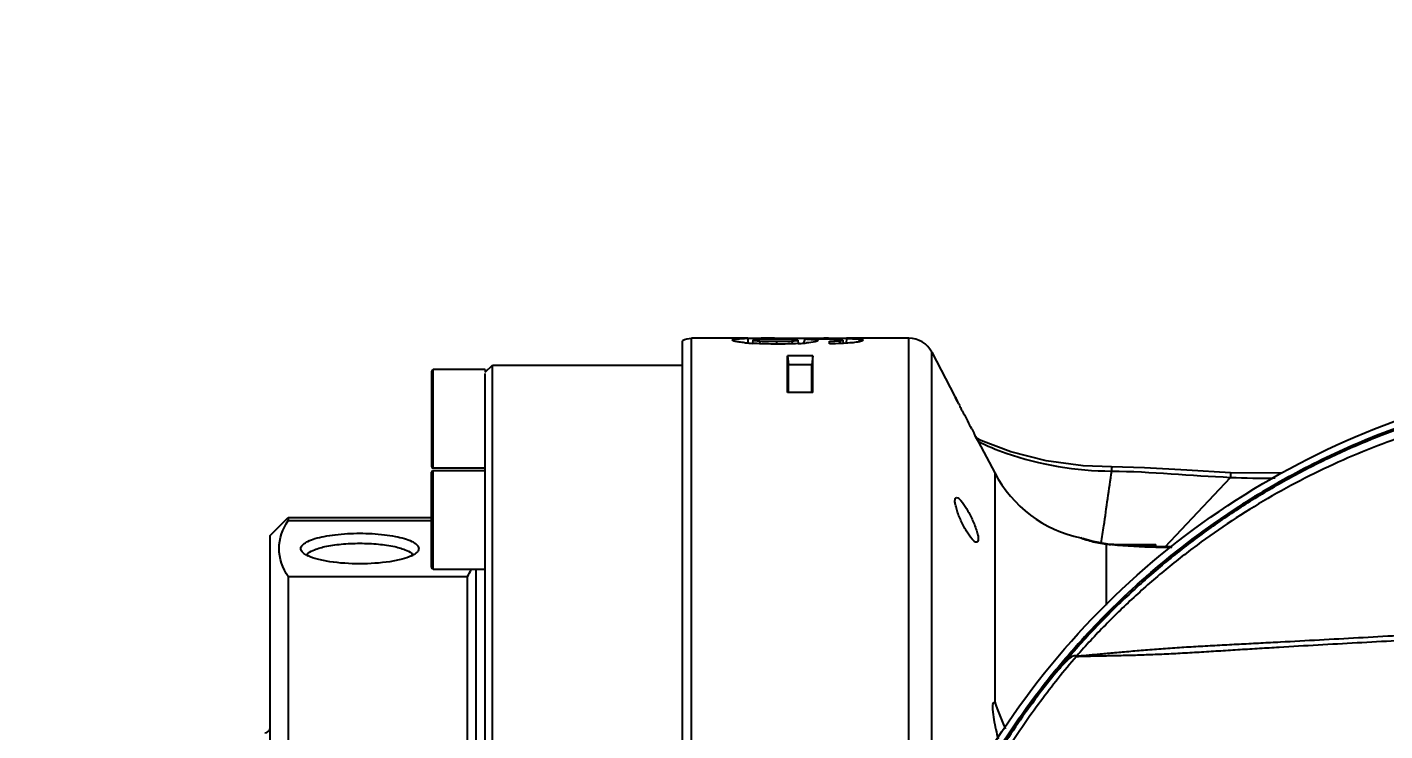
# Model space of a CAD drawing. Header units: millimetres. Extents: x 4086 to 8300, y 123 to 1549.
# Drawn here: x 7477.03 to 7495.96, y 1114.66 to 1124.47 of the extents above; entities that cross this region are included whole.
import ezdxf

# ---------------------------------------------------------------- set-up
doc = ezdxf.new("R2010")
doc.units = ezdxf.units.MM
doc.layers.add('外形图', color=7, linetype='Continuous')
doc.layers.add('尺寸标注', color=7, linetype='Continuous')
doc.styles.add('思源黑', font='SourceHanSansCN-Normal.ttf')
doc.dimstyles.new('尺寸标注_1_4比例', dxfattribs={"dimtxt": 7, "dimasz": 6, "dimexe": 2, "dimexo": 1.5, "dimgap": 1, "dimtad": 1, "dimdec": 1, "dimlfac": 4, "dimdsep": 46, "dimtxsty": '思源黑', "dimcen": 0.09, "dimadec": 0, "dimazin": 0, "dimtp": 0.01, "dimtm": 0.01, "dimtfac": 1, "dimtdec": 1, "dimtofl": 0, "dimtmove": 0, "dimatfit": 3, "dimfxl": 1, "dimtolj": 1, "dimarcsym": 0})

# ---------------------------------------------------------------- blocks, each defined once
blk = doc.blocks.new('*D986')
at = {"layer": 'Defpoints', "color": 0}
for p in [(7460.272, 1323.983), (7715.4, 1323.983), (7637.619, 925.251)]:
    blk.add_point(p, dxfattribs=at)
at = {"layer": '尺寸标注', "color": 0, "lineweight": -2}
for p, q in [((7713.9, 1323.983), (7458.272, 1323.983)), ((7460.272, 931.251), (7460.272, 1317.983)), ((7636.119, 925.251), (7458.272, 925.251))]:
    blk.add_line(p, q, dxfattribs=at)
at = {"layer": '尺寸标注', "color": 0}
for points in [[(7461.272, 1317.983), (7459.272, 1317.983), (7460.272, 1323.983)], [(7459.272, 931.251), (7461.272, 931.251), (7460.272, 925.251)]]:
    blk.add_solid(points, dxfattribs=at)
at = {"layer": '尺寸标注', "color": 0, "insert": (7455.648, 1124.617), "char_height": 7, "attachment_point": 5, "rotation": 90, "style": '思源黑'}
blk.add_mtext('\\A1;1594.9', dxfattribs=at)

msp = doc.modelspace()

# ---------------------------------------------------------------- linework, layer by layer
at = {"layer": '外形图'}
for p, q in [((7486.1647, 1096.9207), (7486.1647, 1120.0952)), ((7486.2897, 1096.2154), (7486.2897, 1120.1331)), ((7487.0748, 1120.1331), (7486.2897, 1120.1331)), ((7487.0748, 1120.1295), (7487.0777, 1120.0728)), ((7487.147, 1120.1079), (7487.1429, 1120.0619)), ((7487.2409, 1120.0959), (7487.2389, 1120.0571)), ((7487.4458, 1120.1322), (7487.4612, 1120.1322)), ((7487.4612, 1120.1322), (7487.6808, 1120.1324)), ((7487.476, 1120.0903), (7487.488, 1120.0904)), ((7487.476, 1120.0903), (7487.476, 1120.0516)), ((7487.6808, 1120.1324), (7487.6808, 1120.1176)), ((7487.6808, 1120.1324), (7487.771, 1120.1324)), ((7487.6905, 1120.0955), (7487.6926, 1120.0553)), ((7487.7709, 1120.1073), (7487.7752, 1120.0586)), ((7487.771, 1120.1324), (7487.8405, 1120.1323)), ((7487.8405, 1120.1323), (7487.9924, 1120.1322)), ((7487.8954, 1120.1215), (7487.8733, 1120.1215)), ((7487.9924, 1120.1322), (7488.1353, 1120.1318)), ((7488.1353, 1120.1318), (7488.1351, 1120.1201)), ((7488.2121, 1120.0555), (7488.2121, 1120.0926)), ((7488.3583, 1120.0972), (7488.3605, 1120.0589)), ((7488.4022, 1120.1063), (7488.4062, 1120.0611)), ((7488.4495, 1120.129), (7488.4462, 1120.0662)), ((7489.3204, 1120.1331), (7488.4495, 1120.1331)), ((7488.6272, 1120.1217), (7488.6241, 1120.082)), ((7489.3204, 1114.4992), (7489.3204, 1120.1331)), ((7487.6297, 1119.3751), (7487.6297, 1119.8871)), ((7487.9797, 1119.8871), (7487.6297, 1119.8871)), ((7487.6297, 1119.8871), (7487.6406, 1119.7625)), ((7487.9797, 1119.8871), (7487.9687, 1119.7625)), ((7487.9797, 1119.3751), (7487.9797, 1119.8871)), ((7489.6411, 1114.399), (7489.6411, 1119.9387)), ((7489.6411, 1119.9387), (7489.9636, 1119.3206)), ((7482.6647, 1119.6706), (7482.6647, 1118.3456)), ((7482.6897, 1118.3206), (7482.6897, 1119.6956)), ((7483.4147, 1119.6956), (7482.6897, 1119.6956)), ((7483.4147, 1119.6581), (7483.5147, 1119.7581)), ((7483.4147, 1119.6956), (7483.4147, 1119.6581)), ((7483.4147, 1097.3731), (7483.4147, 1119.6428)), ((7483.5147, 1097.2581), (7483.5147, 1119.7581)), ((7483.5147, 1119.7581), (7486.1647, 1119.7581)), ((7487.6406, 1119.3751), (7487.6406, 1119.7625)), ((7487.9687, 1119.7625), (7487.6406, 1119.7625)), ((7487.9687, 1119.3751), (7487.9687, 1119.7625)), ((7487.9797, 1119.3751), (7487.6297, 1119.3751)), ((7489.9636, 1119.3206), (7489.9692, 1119.3094)), ((7489.9822, 1119.2839), (7489.9689, 1119.3101)), ((7489.9692, 1119.3094), (7489.9818, 1119.2846)), ((7489.9818, 1119.2846), (7489.9988, 1119.2513)), ((7489.9987, 1119.2515), (7489.9822, 1119.2839)), ((7490.0163, 1119.217), (7489.9987, 1119.2515)), ((7490.0655, 1119.1213), (7490.0513, 1119.1488)), ((7490.1975, 1118.8684), (7490.1837, 1118.8945)), ((7490.2524, 1118.7652), (7490.2346, 1118.7984)), ((7490.2705, 1118.7312), (7490.2524, 1118.7652)), ((7490.2525, 1118.765), (7490.2702, 1118.7319)), ((7490.3236, 1118.7091), (7490.2664, 1118.739)), ((7490.2702, 1118.7319), (7490.284, 1118.7061)), ((7490.2837, 1118.7067), (7490.2705, 1118.7312)), ((7490.288, 1118.6987), (7490.2837, 1118.7067)), ((7490.284, 1118.7061), (7490.2877, 1118.6992)), ((7490.2877, 1118.6992), (7490.2896, 1118.6956)), ((7490.2896, 1118.6956), (7490.288, 1118.6987)), ((7490.2897, 1118.6956), (7490.5192, 1118.2557)), ((7483.4147, 1118.3206), (7482.6897, 1118.3206)), ((7482.6647, 1116.9389), (7482.6647, 1118.2639)), ((7482.6897, 1116.9139), (7482.6897, 1118.2889)), ((7482.6897, 1118.2889), (7483.4147, 1118.2889)), ((7490.5192, 1118.2557), (7490.5192, 1115.0638)), ((7492.8931, 1117.2245), (7493.8055, 1118.194)), ((7493.8077, 1118.2548), (7493.8055, 1118.194)), ((7494.5258, 1118.2532), (7493.8077, 1118.2548)), ((7480.4147, 1117.3831), (7480.6646, 1117.6331)), ((7480.6646, 1117.6331), (7480.6647, 1117.591)), ((7480.6646, 1117.6331), (7482.6647, 1117.6331)), ((7480.6647, 1117.591), (7482.6647, 1117.591)), ((7480.4147, 1099.6332), (7480.4147, 1117.383)), ((7491.7177, 1117.3512), (7491.7515, 1117.3417)), ((7491.7291, 1117.347), (7491.7177, 1117.3512)), ((7491.7751, 1117.3337), (7491.7515, 1117.3417)), ((7491.7515, 1117.3417), (7491.7534, 1117.341)), ((7491.7534, 1117.341), (7491.7897, 1117.3243)), ((7491.858, 1117.3087), (7491.7727, 1117.3345)), ((7491.994, 1117.2785), (7491.858, 1117.3087)), ((7492.0956, 1117.2648), (7491.994, 1117.2785)), ((7492.0707, 1117.2646), (7492.0952, 1117.2648)), ((7492.0707, 1117.2646), (7492.0707, 1116.4118)), ((7492.2786, 1117.2486), (7492.0952, 1117.2648)), ((7492.0952, 1117.2648), (7492.0956, 1117.2648)), ((7492.152, 1117.2567), (7492.1394, 1117.2578)), ((7492.1712, 1117.2581), (7492.7647, 1117.2581)), ((7492.7647, 1117.2269), (7492.7647, 1117.2581)), ((7492.9903, 1117.2259), (7492.8842, 1117.2242)), ((7480.6647, 1116.8119), (7480.6647, 1099.3831)), ((7480.6647, 1116.8119), (7483.1647, 1116.8119)), ((7482.6897, 1116.9139), (7483.4147, 1116.9139)), ((7483.1647, 1114.4456), (7483.1647, 1116.8119)), ((7483.2897, 1114.4456), (7483.2897, 1116.9139))]:
    msp.add_line(p, q, dxfattribs=at)
for points in [[(7492.1477, 1118.3384), (7491.7515, 1118.3556), (7491.2368, 1118.4258), (7490.7445, 1118.5501), (7490.3236, 1118.7091)], [(7493.8077, 1118.2548), (7493.1954, 1118.2956), (7492.6058, 1118.3288), (7492.1477, 1118.3384)], [(7492.0712, 1117.2681), (7491.9899, 1117.2792), (7491.9265, 1117.2935)], [(7492.8842, 1117.2242), (7492.5687, 1117.2314), (7492.2786, 1117.2486)], [(7492.9903, 1117.2259), (7492.8774, 1117.2242), (7492.764, 1117.2269)]]:
    msp.add_lwpolyline(points, dxfattribs=at)
for centre, radius, start, end in [((7486.2897, 1119.8788), 0.25, 90, 120), ((7487.1843, 1114.184), 5.9464, 91.05498, 91.51163), ((7487.3505, 1123.2698), 3.215, 264.34346, 266.27504), ((7487.2634, 1109.8948), 10.2364, 90.67069, 91.05572), ((7487.3548, 1102.1385), 17.9932, 90.37642, 90.67264), ((7487.4985, 1080.1873), 39.9449, 90.07562, 90.37569), ((7487.4737, 1125.8883), 5.7979, 269.1477, 270.02333), ((7487.4801, 1125.4371), 5.3467, 270.08438, 270.83119), ((7487.5975, 1123.4106), 3.3568, 273.04053, 274.47327), ((7483.6714, 1121.2848), 4.36, 343.74358, 344.52519), ((7487.6446, 1122.7925), 2.737, 274.49994, 275.25476), ((7487.7436, 1116.0419), 4.0816, 87.79741, 88.17828), ((7488.0095, 1080.4614), 39.6706, 89.63293, 89.81828), ((7488.1352, 1099.9152), 20.2164, 89.36498, 89.63601), ((7488.2517, 1110.162), 9.9689, 88.86303, 89.38187), ((7489.3204, 1119.7714), 0.3617, 27.55281, 90), ((7482.6897, 1119.6706), 0.025, 90, 180), ((7516.9425, 1132.9884), 30.2436, 207.08743, 207.23262), ((7516.1311, 1132.5705), 29.3308, 207.29258, 207.54165), ((7515.4614, 1132.2214), 28.5756, 207.54202, 207.79914), ((7514.8549, 1131.9018), 27.89, 207.86014, 208.02281), ((7482.6897, 1118.3456), 0.025, 180, 270), ((7482.6897, 1118.2639), 0.025, 90, 180), ((7492.0707, 1119.0652), 1.75, 207.55281, 258.3631), ((7492.2823, 1118.8546), 1.606, 249.84915, 251.51534), ((7492.2615, 1118.7914), 1.5395, 251.50279, 255.09808), ((7492.2378, 1118.6949), 1.44, 255.02146, 263.3345), ((7492.924, 1125.6445), 8.4233, 264.18561, 264.33739), ((7492.929, 1125.6952), 8.4742, 264.33747, 264.65355), ((7492.9165, 1125.5375), 8.316, 264.72517, 268.94514), ((7492.1569, 1116.4425), 0.8156, 88.42894, 89.99847), ((7492.9146, 1125.4874), 8.2659, 268.95233, 270.49955), ((7481.125, 1117.4842), 0.4256, 241.81528, 244.67639), ((7482.2043, 1117.4842), 0.4256, 295.32367, 298.18473), ((7482.6897, 1116.9389), 0.025, 180, 270), ((7480.3397, 1114.7081), 0.075, 270, 0)]:
    msp.add_arc(centre, radius, start, end, dxfattribs=at)
for points, knots in [([(7486.8594, 1120.1081), (7486.8594, 1120.1119), (7486.876, 1120.1189), (7486.9272, 1120.1245), (7486.9841, 1120.1273), (7487.0274, 1120.1284)], [0, 0, 0, 0, 0.0669936, 0.2415576, 1, 1, 1, 1]), ([(7487.0336, 1120.0705), (7487.0078, 1120.0731), (7486.9639, 1120.0779), (7486.9069, 1120.0878), (7486.8771, 1120.0951), (7486.8594, 1120.1037), (7486.8594, 1120.1081)], [0, 0, 0, 0, 0.4323833, 0.7438511, 0.9273514, 1, 1, 1, 1]), ([(7487.4882, 1120.0516), (7487.4577, 1120.0516), (7487.3421, 1120.0523), (7487.2266, 1120.0561), (7487.1417, 1120.0617)], [0, 0, 0, 0, 0.2639154, 1, 1, 1, 1]), ([(7487.237, 1120.1179), (7487.2145, 1120.117), (7487.1834, 1120.1161), (7487.1579, 1120.1121), (7487.147, 1120.1101), (7487.147, 1120.1079)], [0, 0, 0, 0, 0.7388468, 0.9299676, 1, 1, 1, 1]), ([(7487.147, 1120.1079), (7487.147, 1120.1054), (7487.1599, 1120.1038), (7487.1859, 1120.0984), (7487.2183, 1120.0972), (7487.2409, 1120.0959)], [0, 0, 0, 0, 0.0796234, 0.2861868, 1, 1, 1, 1]), ([(7487.4614, 1120.121), (7487.4414, 1120.121), (7487.3666, 1120.1208), (7487.2918, 1120.1199), (7487.237, 1120.1179)], [0, 0, 0, 0, 0.2668188, 1, 1, 1, 1]), ([(7487.6859, 1120.1176), (7487.6692, 1120.1183), (7487.5944, 1120.1207), (7487.5195, 1120.121), (7487.4614, 1120.121)], [0, 0, 0, 0, 0.2236546, 1, 1, 1, 1]), ([(7487.5576, 1120.0909), (7487.5696, 1120.0911), (7487.6139, 1120.0919), (7487.6582, 1120.0935), (7487.6905, 1120.0955)], [0, 0, 0, 0, 0.2692764, 1, 1, 1, 1]), ([(7487.7709, 1120.1073), (7487.7709, 1120.1095), (7487.76, 1120.1116), (7487.7359, 1120.1157), (7487.7067, 1120.1167), (7487.6859, 1120.1176)], [0, 0, 0, 0, 0.0773444, 0.2768128, 1, 1, 1, 1]), ([(7487.6905, 1120.0955), (7487.7107, 1120.0968), (7487.729, 1120.1028), (7487.7709, 1120.1003), (7487.7709, 1120.1073)], [0, 0, 0, 0, 0.744554, 1, 1, 1, 1]), ([(7488.0524, 1120.0993), (7488.0524, 1120.0952), (7488.0359, 1120.0876), (7487.9883, 1120.0766), (7487.9351, 1120.0707), (7487.8952, 1120.0671)], [0, 0, 0, 0, 0.0748125, 0.2610926, 1, 1, 1, 1]), ([(7487.9004, 1120.1205), (7487.9392, 1120.119), (7487.9905, 1120.1159), (7488.0369, 1120.1097), (7488.0524, 1120.1029), (7488.0524, 1120.0993)], [0, 0, 0, 0, 0.7480668, 0.9293425, 1, 1, 1, 1]), ([(7488.2633, 1120.1177), (7488.2438, 1120.1182), (7488.1621, 1120.1201), (7488.0804, 1120.1208), (7488.0183, 1120.1211)], [0, 0, 0, 0, 0.2390985, 1, 1, 1, 1]), ([(7488.4079, 1120.0607), (7488.3599, 1120.0584), (7488.2946, 1120.0565), (7488.2293, 1120.0557), (7488.2121, 1120.0555)], [0, 0, 0, 0, 0.737186, 1, 1, 1, 1]), ([(7488.4022, 1120.1063), (7488.4022, 1120.1123), (7488.3676, 1120.1092), (7488.3528, 1120.114), (7488.3367, 1120.1149)], [0, 0, 0, 0, 0.2698595, 1, 1, 1, 1]), ([(7488.3583, 1120.0972), (7488.3697, 1120.0979), (7488.3808, 1120.0996), (7488.4022, 1120.1026), (7488.4022, 1120.1063)], [0, 0, 0, 0, 0.7559377, 1, 1, 1, 1]), ([(7488.5618, 1120.0727), (7488.5507, 1120.0714), (7488.4995, 1120.066), (7488.4481, 1120.0627), (7488.4079, 1120.0607)], [0, 0, 0, 0, 0.2182249, 1, 1, 1, 1]), ([(7488.4495, 1120.129), (7488.4623, 1120.1287), (7488.5067, 1120.1277), (7488.5511, 1120.1263), (7488.5826, 1120.1247)], [0, 0, 0, 0, 0.2891359, 1, 1, 1, 1]), ([(7488.6837, 1120.105), (7488.6837, 1120.0952), (7488.626, 1120.0829), (7488.5943, 1120.0765), (7488.5618, 1120.0727)], [0, 0, 0, 0, 0.2317176, 1, 1, 1, 1]), ([(7488.6272, 1120.1217), (7488.6422, 1120.1204), (7488.6592, 1120.1202), (7488.6837, 1120.1101), (7488.6837, 1120.105)], [0, 0, 0, 0, 0.7492234, 1, 1, 1, 1]), ([(7510.5991, 1096.7967), (7509.2896, 1096.8644), (7506.671, 1097.0082), (7503.3984, 1097.2005), (7500.7821, 1097.3839), (7498.8176, 1097.4807), (7496.8707, 1097.8223), (7494.4195, 1098.7737), (7491.7235, 1100.747), (7489.5315, 1104.0961), (7488.6432, 1108.0012), (7489.1776, 1111.9705), (7491.0636, 1115.5062), (7494.0642, 1118.1503), (7497.1895, 1119.3675), (7499.8054, 1119.5839), (7501.7682, 1119.6982), (7503.7312, 1119.833), (7505.8776, 1119.9607), (7507.3701, 1120.0456), (7508.2081, 1120.0918)], [0.28146252, 0.28146252, 0.28146252, 0.28146252, 0.31273614, 0.34400979, 0.35964567, 0.37528804, 0.39090882, 0.40654015, 0.43767886, 0.46883558, 0.50000932, 0.531187, 0.56236151, 0.59353222, 0.62470786, 0.64034231, 0.65599699, 0.67162568, 0.68726241, 0.70727908, 0.70727908, 0.70727908, 0.70727908]), ([(7508.2082, 1120.092), (7507.8804, 1120.0739), (7507.1958, 1120.0357), (7506.1546, 1119.9759), (7505.0846, 1119.9126), (7504.193, 1119.8583), (7503.4797, 1119.814), (7502.9448, 1119.7802), (7502.41, 1119.7461), (7501.8751, 1119.7114), (7501.3403, 1119.6762), (7500.8947, 1119.6466), (7500.5382, 1119.6227), (7500.2708, 1119.6045), (7500.048, 1119.5892), (7499.8698, 1119.5769), (7499.7361, 1119.5677), (7499.6024, 1119.5586), (7499.4688, 1119.5497), (7499.3351, 1119.5406), (7499.1569, 1119.528), (7498.9342, 1119.5103), (7498.712, 1119.4885), (7498.5346, 1119.4675), (7498.3574, 1119.4441), (7498.1366, 1119.4107), (7497.8727, 1119.3642), (7497.5223, 1119.2939), (7497.0877, 1119.1903), (7496.5729, 1119.0406), (7496.066, 1118.8661), (7495.5681, 1118.6672), (7495.0804, 1118.4444), (7494.6042, 1118.1982), (7494.1404, 1117.9291), (7493.6902, 1117.638), (7493.2546, 1117.3253), (7492.8348, 1116.9919), (7492.4316, 1116.6385), (7492.046, 1116.2659), (7491.679, 1115.8751), (7491.3314, 1115.4669), (7491.0039, 1115.0424), (7490.6974, 1114.6025), (7490.4126, 1114.1482), (7490.1502, 1113.6807), (7489.9107, 1113.201), (7489.6949, 1112.7102), (7489.5033, 1112.2095), (7489.3363, 1111.7), (7489.1942, 1111.183), (7489.0381, 1110.4855), (7488.9327, 1109.7776), (7488.879, 1109.0649), (7488.86, 1108.3504), (7488.9023, 1107.4568), (7489.0308, 1106.5716), (7489.1842, 1105.8736), (7489.3244, 1105.3561), (7489.4895, 1104.846), (7489.6791, 1104.3445), (7489.8931, 1103.8529), (7490.1308, 1103.3723), (7490.3914, 1102.9038), (7490.6745, 1102.4484), (7490.9794, 1102.0074), (7491.3052, 1101.5816), (7491.6513, 1101.1721), (7492.0169, 1100.7799), (7492.401, 1100.406), (7492.8029, 1100.051), (7493.2215, 1099.716), (7493.6558, 1099.4017), (7494.105, 1099.1089), (7494.5677, 1098.8381), (7495.043, 1098.5901), (7495.5299, 1098.3655), (7496.027, 1098.1647), (7496.5333, 1097.9883), (7497.0475, 1097.8366), (7497.5686, 1097.7103), (7498.095, 1097.6092), (7498.5373, 1097.5458), (7498.8928, 1097.5096), (7499.1154, 1097.4914), (7499.2936, 1097.4784), (7499.4273, 1097.4693), (7499.5609, 1097.4604), (7499.7392, 1097.4483), (7499.962, 1097.433), (7500.2293, 1097.4145), (7500.4967, 1097.3963), (7500.8532, 1097.3724), (7501.2988, 1097.3428), (7501.8336, 1097.3075), (7502.3685, 1097.2728), (7502.9033, 1097.2386), (7503.4382, 1097.2048), (7504.1515, 1097.1605), (7505.0431, 1097.1061), (7506.1131, 1097.0428), (7507.1833, 1096.9812), (7508.2535, 1096.9214), (7509.3239, 1096.8633), (7510.1057, 1096.8222), (7510.5308, 1096.8002), (7510.5991, 1096.7967)], [0.31313948, 0.31313948, 0.31313948, 0.31313948, 0.32031776, 0.32813038, 0.33594301, 0.34375564, 0.34766195, 0.35156827, 0.35547458, 0.3593809, 0.36328721, 0.36719352, 0.36914668, 0.37109984, 0.373053, 0.37402957, 0.37500615, 0.37598273, 0.37695931, 0.37793589, 0.37891247, 0.38086562, 0.38281876, 0.38379535, 0.38477194, 0.38672507, 0.38867821, 0.39063135, 0.39453735, 0.39844338, 0.40234947, 0.40625559, 0.41016175, 0.41406793, 0.41797412, 0.4218803, 0.42578647, 0.42969264, 0.43359882, 0.437505, 0.44141117, 0.44531735, 0.44922352, 0.4531297, 0.45703588, 0.46094205, 0.46484823, 0.4687544, 0.47266057, 0.47656675, 0.48047293, 0.48437911, 0.49218919, 0.49609537, 0.50000154, 0.50781156, 0.51562164, 0.51952782, 0.523434, 0.52734018, 0.53124635, 0.53515252, 0.5390587, 0.54296487, 0.54687105, 0.55077723, 0.5546834, 0.55858958, 0.56249575, 0.56640193, 0.5703081, 0.57421428, 0.57812046, 0.58202664, 0.58593281, 0.58983897, 0.59374512, 0.59765123, 0.60155729, 0.6054633, 0.60936929, 0.61327529, 0.61718125, 0.61913439, 0.62108754, 0.62206412, 0.6230407, 0.62401727, 0.62499385, 0.62694701, 0.62890017, 0.63085332, 0.63280648, 0.6367128, 0.64061911, 0.64452542, 0.64843174, 0.65233805, 0.65624437, 0.66405699, 0.67186962, 0.67968225, 0.68749488, 0.69530751, 0.70312013, 0.70461453, 0.70461453, 0.70461453, 0.70461453]), ([(7488.7724, 1108.5081), (7488.7724, 1110.0394), (7489.4225, 1113.1396), (7492.1773, 1116.9698), (7495.5809, 1118.9805), (7498.5875, 1119.6427), (7500.1188, 1119.6902), (7500.8771, 1119.7298)], [0, 0, 0, 0, 0.2501627, 0.5002704, 0.7502858, 0.875949, 1, 1, 1, 1]), ([(7500.0298, 1119.5653), (7499.978, 1119.5617), (7499.8745, 1119.5546), (7499.7193, 1119.544), (7499.564, 1119.5334), (7499.4087, 1119.523), (7499.2535, 1119.5122), (7499.0983, 1119.5007), (7498.9432, 1119.4879), (7498.7882, 1119.4733), (7498.6335, 1119.4567), (7498.479, 1119.4376), (7498.3249, 1119.4162), (7498.1198, 1119.3847), (7497.8643, 1119.3398), (7497.5593, 1119.2775), (7497.2561, 1119.2067), (7496.9551, 1119.1274), (7496.6565, 1119.0395), (7496.2618, 1118.9111), (7495.7754, 1118.7299), (7495.2051, 1118.4798), (7494.6498, 1118.1979), (7494.1112, 1117.8852), (7493.5911, 1117.5427), (7493.0911, 1117.1712), (7492.6131, 1116.7721), (7492.1582, 1116.3467), (7491.728, 1115.8964), (7491.4587, 1115.5804), (7491.3287, 1115.4187)], [0, 0, 0, 0, 0.0156256, 0.0312513, 0.046877, 0.0625027, 0.0781284, 0.0937542, 0.1093806, 0.1250069, 0.1406328, 0.1562591, 0.1718856, 0.1875119, 0.2187635, 0.2500151, 0.2812669, 0.3125187, 0.3437705, 0.3750223, 0.4375197, 0.5000172, 0.5625149, 0.625013, 0.687511, 0.7500089, 0.8125066, 0.8750045, 0.9375025, 1, 1, 1, 1]), ([(7500.0424, 1119.4052), (7499.9442, 1119.3983), (7499.7478, 1119.3855), (7499.4532, 1119.3674), (7499.1586, 1119.3484), (7498.9134, 1119.3293), (7498.7174, 1119.311), (7498.5707, 1119.2953), (7498.4241, 1119.2775), (7498.2779, 1119.2577), (7498.1319, 1119.2359), (7497.9862, 1119.2122), (7497.8409, 1119.1866), (7497.6475, 1119.1501), (7497.4067, 1119.1), (7497.1193, 1119.0322), (7496.8339, 1118.9569), (7496.4562, 1118.8461), (7495.99, 1118.6885), (7495.4417, 1118.4688), (7494.9065, 1118.2191), (7494.386, 1117.94), (7493.8817, 1117.6325), (7493.3952, 1117.2977), (7493.0059, 1116.9965), (7492.7048, 1116.743), (7492.4843, 1116.5467), (7492.2692, 1116.3445), (7492.0597, 1116.1364), (7491.856, 1115.9227), (7491.7241, 1115.7766), (7491.6592, 1115.7027)], [0, 0, 0, 0, 0.0312513, 0.0625029, 0.0937542, 0.1250061, 0.1406322, 0.156258, 0.171884, 0.1875099, 0.2031355, 0.2187608, 0.2343862, 0.2500116, 0.2812616, 0.3125118, 0.343762, 0.3750122, 0.4375068, 0.5000014, 0.5624969, 0.6249935, 0.6874909, 0.7499887, 0.8124865, 0.8437384, 0.8749905, 0.9062428, 0.9374951, 0.9687478, 1, 1, 1, 1]), ([(7490.2817, 1118.6963), (7490.4098, 1118.6331), (7491.003, 1118.3891), (7491.6513, 1118.2843), (7492.149, 1118.2811)], [0, 0, 0, 0, 0.2229504, 1, 1, 1, 1]), ([(7492.1477, 1118.3384), (7492.1526, 1118.3385), (7492.1427, 1118.3071), (7492.149, 1118.2953), (7492.149, 1118.2811)], [0, 0, 0, 0, 0.2558004, 1, 1, 1, 1]), ([(7492.0031, 1117.2782), (7492.0157, 1117.3582), (7492.0665, 1117.6922), (7492.1127, 1118.0269), (7492.149, 1118.2811)], [0, 0, 0, 0, 0.239906, 1, 1, 1, 1]), ([(7490.1242, 1117.4451), (7490.0958, 1117.4923), (7490.0453, 1117.5913), (7489.9952, 1117.714), (7489.971, 1117.8114), (7489.9598, 1117.8613), (7489.9682, 1117.9139), (7489.9848, 1117.9139)], [0, 0, 0, 0, 0.3264856, 0.6549065, 0.7943313, 0.9013784, 1, 1, 1, 1]), ([(7489.9848, 1117.9139), (7490.0097, 1117.9139), (7490.0627, 1117.8494), (7490.1005, 1117.7969), (7490.1242, 1117.7576)], [0, 0, 0, 0, 0.3514308, 1, 1, 1, 1]), ([(7490.1242, 1117.7576), (7490.1527, 1117.7103), (7490.2039, 1117.6114), (7490.2562, 1117.489), (7490.2816, 1117.3917), (7490.294, 1117.3413), (7490.284, 1117.2889), (7490.2672, 1117.2889)], [0, 0, 0, 0, 0.3259956, 0.6540206, 0.7934921, 0.9005485, 1, 1, 1, 1]), ([(7480.6647, 1116.8119), (7480.5913, 1116.9268), (7480.488, 1117.2014), (7480.5913, 1117.476), (7480.6647, 1117.591)], [0, 0, 0, 0, 0.5000014, 1, 1, 1, 1]), ([(7480.8524, 1117.1685), (7480.8444, 1117.1818), (7480.8369, 1117.2191), (7480.878, 1117.2688), (7480.9472, 1117.3083), (7481.0477, 1117.3445), (7481.1754, 1117.3744), (7481.3835, 1117.4057), (7481.5498, 1117.4142), (7481.6647, 1117.4142)], [0, 0, 0, 0, 0.050744, 0.1096755, 0.1955813, 0.3121088, 0.4568016, 0.6244109, 1, 1, 1, 1]), ([(7481.6647, 1117.4142), (7481.7795, 1117.4142), (7481.9458, 1117.4057), (7482.1539, 1117.3744), (7482.2817, 1117.3445), (7482.3821, 1117.3083), (7482.4513, 1117.2688), (7482.4924, 1117.2191), (7482.485, 1117.1818), (7482.4769, 1117.1685)], [0, 0, 0, 0, 0.3755891, 0.5431985, 0.6878912, 0.8044187, 0.8903245, 0.949256, 1, 1, 1, 1]), ([(7490.2672, 1117.2889), (7490.2417, 1117.2889), (7490.1866, 1117.352), (7490.148, 1117.4056), (7490.1242, 1117.4451)], [0, 0, 0, 0, 0.3559251, 1, 1, 1, 1]), ([(7480.9238, 1117.111), (7480.9426, 1117.1416), (7481.0312, 1117.1906), (7481.1935, 1117.2363), (7481.4149, 1117.2678), (7481.578, 1117.2748), (7481.6647, 1117.2748)], [0, 0, 0, 0, 0.1393657, 0.3662033, 0.6638158, 1, 1, 1, 1]), ([(7481.6647, 1117.2748), (7481.7513, 1117.2748), (7481.9144, 1117.2678), (7482.1358, 1117.2363), (7482.2981, 1117.1906), (7482.3868, 1117.1416), (7482.4055, 1117.111)], [0, 0, 0, 0, 0.3361843, 0.6337969, 0.8606344, 1, 1, 1, 1]), ([(7480.924, 1117.1091), (7480.9157, 1117.1135), (7480.889, 1117.1292), (7480.8637, 1117.1498), (7480.8524, 1117.1685)], [0, 0, 0, 0, 0.3003736, 1, 1, 1, 1]), ([(7481.6647, 1116.9886), (7481.5244, 1116.9886), (7481.3249, 1117.0006), (7481.0845, 1117.0474), (7480.9845, 1117.0798), (7480.943, 1117.0995)], [0, 0, 0, 0, 0.5729921, 0.8123343, 1, 1, 1, 1]), ([(7482.3863, 1117.0995), (7482.3449, 1117.0798), (7482.2448, 1117.0474), (7482.0045, 1117.0006), (7481.8049, 1116.9886), (7481.6647, 1116.9886)], [0, 0, 0, 0, 0.1876656, 0.4270078, 1, 1, 1, 1]), ([(7482.4769, 1117.1685), (7482.4736, 1117.163), (7482.4544, 1117.1382), (7482.4272, 1117.1208), (7482.4053, 1117.1091)], [0, 0, 0, 0, 0.2046639, 1, 1, 1, 1]), ([(7491.6565, 1115.6981), (7491.6626, 1115.6982), (7491.6748, 1115.6986), (7491.6933, 1115.6992), (7491.712, 1115.6997), (7491.7375, 1115.7005), (7491.7701, 1115.7014), (7491.8243, 1115.7028), (7491.8951, 1115.7045), (7491.9841, 1115.7064), (7492.0787, 1115.7084), (7492.1789, 1115.7103), (7492.2846, 1115.7126), (7492.3956, 1115.7152), (7492.5113, 1115.7184), (7492.6311, 1115.7224), (7492.7544, 1115.7271), (7492.9239, 1115.7346), (7493.0961, 1115.7435), (7493.2705, 1115.7535), (7493.448, 1115.7641), (7493.6714, 1115.778), (7493.9409, 1115.7949), (7494.2116, 1115.8116), (7494.5737, 1115.8334), (7495.0268, 1115.8598), (7495.5709, 1115.8903), (7496.1151, 1115.9198), (7496.6593, 1115.9485), (7497.2036, 1115.9764), (7497.9293, 1116.0128), (7498.6551, 1116.0484), (7499.3809, 1116.0839), (7499.7438, 1116.1019), (7499.9252, 1116.111)], [0, 0, 0, 0, 0.0021952, 0.0044305, 0.0066926, 0.0089878, 0.0136807, 0.0185123, 0.0286181, 0.0393561, 0.0507702, 0.0628778, 0.0756704, 0.0891024, 0.1031089, 0.1176122, 0.1325324, 0.1477955, 0.1790939, 0.1950252, 0.2110898, 0.2435008, 0.276149, 0.3089285, 0.3417789, 0.4075713, 0.4734003, 0.5392303, 0.6050541, 0.6708736, 0.7366928, 0.8683402, 0.934169, 1, 1, 1, 1]), ([(7491.6592, 1115.7027), (7491.6654, 1115.7032), (7491.678, 1115.7043), (7491.6971, 1115.706), (7491.7165, 1115.7077), (7491.7429, 1115.71), (7491.7766, 1115.7129), (7491.8325, 1115.7179), (7491.9056, 1115.7245), (7491.9972, 1115.7329), (7492.0941, 1115.7419), (7492.1962, 1115.7514), (7492.3035, 1115.7612), (7492.4555, 1115.7749), (7492.6547, 1115.7919), (7492.9025, 1115.8108), (7493.1595, 1115.8279), (7493.3779, 1115.8407), (7493.555, 1115.8505), (7493.7341, 1115.8601), (7493.959, 1115.8719), (7494.2298, 1115.8861), (7494.592, 1115.9054), (7495.0453, 1115.9299), (7495.5895, 1115.9599), (7496.1338, 1115.9903), (7496.678, 1116.0208), (7497.2222, 1116.0514), (7497.9478, 1116.0922), (7498.8549, 1116.1427), (7499.5807, 1116.1817), (7499.9437, 1116.2003)], [0, 0, 0, 0, 0.0022707, 0.0045829, 0.0069236, 0.0092989, 0.0141558, 0.0191553, 0.0296021, 0.0406736, 0.0523951, 0.064766, 0.0777619, 0.0913303, 0.1199259, 0.1500216, 0.1811637, 0.2130032, 0.2291011, 0.2452833, 0.277825, 0.310514, 0.3432826, 0.408922, 0.474602, 0.540283, 0.6059568, 0.6716255, 0.7372935, 0.868639, 1, 1, 1, 1]), ([(7491.6565, 1115.6981), (7491.5697, 1115.5966), (7491.3996, 1115.3906), (7491.1551, 1115.0731), (7490.9217, 1114.7473), (7490.6263, 1114.3022), (7490.355, 1113.8415), (7490.109, 1113.3673), (7489.9375, 1113.0051), (7489.7793, 1112.6369), (7489.5865, 1112.1387), (7489.3801, 1111.5031), (7489.2207, 1110.8541), (7489.1218, 1110.3291), (7489.082, 1110.0649), (7489.0645, 1109.9325)], [0, 0, 0, 0, 0.0625034, 0.1250075, 0.1875113, 0.2500154, 0.3750034, 0.4375074, 0.5000112, 0.5625149, 0.6250186, 0.7500052, 0.8749922, 0.9374962, 1, 1, 1, 1]), ([(7491.6565, 1115.6981), (7491.656, 1115.6992), (7491.6548, 1115.7014), (7491.652, 1115.704), (7491.6484, 1115.7052), (7491.6447, 1115.7059), (7491.641, 1115.7065), (7491.6371, 1115.7068), (7491.633, 1115.7067), (7491.6274, 1115.7062), (7491.6201, 1115.7047), (7491.6111, 1115.7017), (7491.6018, 1115.6976), (7491.5885, 1115.6905), (7491.5713, 1115.679), (7491.5504, 1115.6623), (7491.5289, 1115.6427), (7491.5069, 1115.6212), (7491.4847, 1115.5982), (7491.4623, 1115.5741), (7491.4399, 1115.5492), (7491.4099, 1115.5151), (7491.3728, 1115.4717), (7491.3434, 1115.4366), (7491.3289, 1115.4189)], [0, 0, 0, 0, 0.0085617, 0.0165224, 0.0246251, 0.0330734, 0.0415309, 0.0501024, 0.0589789, 0.0681941, 0.0875948, 0.1084914, 0.1310265, 0.1552312, 0.208584, 0.2682335, 0.3331258, 0.4017506, 0.4729391, 0.5459794, 0.6203435, 0.6956045, 0.8476111, 1, 1, 1, 1]), ([(7491.3287, 1115.4187), (7491.1332, 1115.1759), (7490.8554, 1114.7991), (7490.5183, 1114.2751), (7490.2825, 1113.872), (7490.0641, 1113.4595), (7489.8632, 1113.0381), (7489.6805, 1112.6086), (7489.4614, 1112.026), (7489.2344, 1111.2811), (7489.0709, 1110.5197), (7488.9789, 1109.9043), (7488.9129, 1109.2857), (7488.8928, 1108.819), (7488.8928, 1108.5081)], [0, 0, 0, 0, 0.125213, 0.187763, 0.2502673, 0.312745, 0.3752181, 0.437704, 0.5002062, 0.6251898, 0.7501554, 0.8126328, 0.8750971, 1, 1, 1, 1]), ([(7490.5191, 1115.0641), (7490.484, 1115.0593), (7490.4875, 1114.9335), (7490.5037, 1114.825), (7490.5332, 1114.6791), (7490.5546, 1114.5883), (7490.5656, 1114.5426)], [0, 0, 0, 0, 0.198891, 0.4675582, 0.7360259, 1, 1, 1, 1])]:
    msp.add_open_spline(points, degree=3, knots=knots, dxfattribs=at)
for points in [[(7487.2409, 1120.0959), (7487.2897, 1120.0931), (7487.3386, 1120.0917), (7487.3874, 1120.091)], [(7487.7756, 1120.0585), (7487.6799, 1120.0533), (7487.584, 1120.0516), (7487.4882, 1120.0516)], [(7488.2121, 1120.0926), (7488.247, 1120.0931), (7488.282, 1120.0938), (7488.3169, 1120.0951)], [(7488.3367, 1120.1149), (7488.3122, 1120.1161), (7488.2877, 1120.117), (7488.2633, 1120.1177)], [(7488.3169, 1120.0951), (7488.3307, 1120.0957), (7488.3445, 1120.0963), (7488.3583, 1120.0972)], [(7488.5826, 1120.1247), (7488.5975, 1120.1239), (7488.6124, 1120.1231), (7488.6272, 1120.1217)], [(7492.149, 1118.2811), (7492.7019, 1118.2759), (7493.2531, 1118.2185), (7493.8055, 1118.194)], [(7493.8055, 1118.194), (7494.0128, 1118.1846), (7494.2206, 1118.1794), (7494.4281, 1118.185)], [(7492.1792, 1117.2578), (7492.2132, 1117.2569), (7492.2472, 1117.2538), (7492.2808, 1117.2489)], [(7492.7647, 1117.2547), (7492.6813, 1117.2509), (7492.598, 1117.244), (7492.5151, 1117.2348)], [(7483.1647, 1116.8119), (7483.1855, 1116.8446), (7483.2046, 1116.8786), (7483.2212, 1116.9136)], [(7490.5192, 1115.0642), (7490.5627, 1114.9369), (7490.6144, 1114.8125), (7490.6664, 1114.6884)]]:
    msp.add_open_spline(points, degree=3, dxfattribs=at)

# ---------------------------------------------------------------- dimensions: what is measured, and where the dimension line sits
at = {"layer": '尺寸标注'}
dim = msp.add_linear_dim(base=(7460.272, 1323.9832), p1=(7637.6186, 925.2512), p2=(7715.4003, 1323.9832), angle=90, dimstyle='尺寸标注_1_4比例', dxfattribs=at)
dim.commit()
dim.dimension.update_dxf_attribs({"geometry": '*D986', "text_midpoint": (7455.6476, 1124.6172)})

doc.saveas('drawing.dxf')
